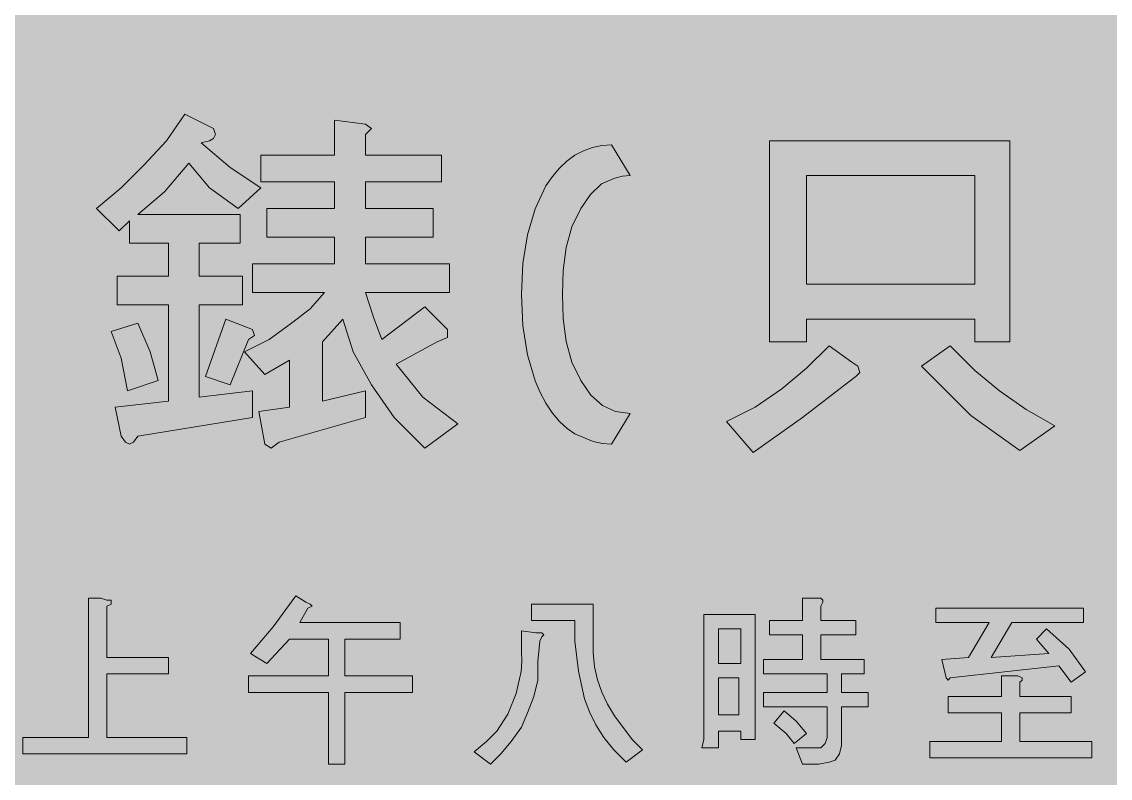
# Model space of a CAD drawing. Header units: metres. Extents: x 10 to 559, y 12 to 260.
# Drawn here: x 247.8 to 343.3, y 69.5 to 135.9 of the extents above; entities that cross this region are included whole.
import ezdxf

# ---------------------------------------------------------------- set-up
doc = ezdxf.new("R2010")
doc.units = ezdxf.units.M
doc.layers.add('FILL_BLACK_000000', color=7, linetype='Continuous', true_color=0x000000)
doc.layers.add('FILL_YELLOW_FFFF00', color=7, linetype='Continuous', true_color=0xffff00)

msp = doc.modelspace()

# ---------------------------------------------------------------- hatches: boundary and pattern name
at = {"layer": 'FILL_BLACK_000000', "true_color": 0x000000}
h = msp.add_hatch(color=7, dxfattribs=at)
h.dxf.hatch_style = 1
h.paths.add_polyline_path([(256.5, 121.32), (258.48, 123.3), (260.46, 125.46), (262.08, 127.8), (264.6, 126.54), (264.78, 126), (264.6, 125.64), (264.24, 125.46), (263.52, 125.28), (266.04, 123.12), (268.74, 121.32), (266.76, 119.52), (264.24, 121.32), (262.44, 123.48), (260.28, 120.96), (257.94, 118.98), (266.94, 118.98), (266.94, 116.46), (263.34, 116.46), (263.34, 113.58), (267.12, 113.58), (267.12, 111.06), (263.34, 111.06), (263.34, 102.96), (268.02, 103.5), (268.02, 101.16), (257.94, 99.54), (257.58, 99), (257.22, 98.82), (256.86, 99), (256.5, 99.54), (255.96, 102.06), (260.64, 102.6), (260.64, 111.06), (256.14, 111.06), (256.14, 113.58), (260.64, 113.58), (260.64, 116.46), (257.22, 116.46), (257.22, 118.44), (256.32, 117.54), (254.34, 119.52), (256.5, 121.32)])
h = msp.add_hatch(color=7, dxfattribs=at)
h.dxf.hatch_style = 1
h.paths.add_polyline_path([(275.22, 124.2), (275.22, 127.26), (277.92, 126.9), (278.46, 126.54), (277.92, 126), (277.92, 124.2), (284.58, 124.2), (284.58, 121.86), (277.92, 121.86), (277.92, 119.52), (283.86, 119.52), (283.86, 117), (277.92, 117), (277.92, 114.66), (285.3, 114.66), (285.3, 112.14), (277.92, 112.14), (278.64, 109.98), (279.36, 108), (283.14, 110.88), (285.12, 108.9), (285.12, 108.18), (284.22, 107.82), (280.62, 105.84), (282.96, 102.96), (286.02, 100.62), (283.14, 98.46), (280.44, 101.16), (278.46, 104.04), (276.84, 106.92), (275.94, 109.8), (274.14, 107.82), (274.14, 102.6), (277.92, 103.5), (277.92, 101.16), (270.36, 99), (269.64, 98.46), (269.1, 98.82), (268.56, 101.7), (271.26, 102.06), (271.26, 106.2), (269.1, 104.94), (267.3, 106.92), (269.46, 108), (271.44, 109.44), (273.06, 110.7), (274.32, 112.14), (268.02, 112.14), (268.02, 114.66), (275.22, 114.66), (275.22, 117), (269.28, 117), (269.28, 119.52), (275.22, 119.52), (275.22, 121.86), (268.74, 121.86), (268.74, 124.2), (275.22, 124.2)])
h = msp.add_hatch(color=7, dxfattribs=at)
h.dxf.hatch_style = 1
h.paths.add_polyline_path([(299.52, 98.82), (298.71, 98.88), (297.9, 99.07), (296.28, 99.72), (295.61, 100.19), (294.95, 100.8), (294.33, 101.54), (293.76, 102.42), (293.25, 103.35), (292.81, 104.37), (292.14, 106.65), (291.73, 109.2), (291.6, 111.96), (291.73, 114.69), (292.14, 117.2), (292.81, 119.48), (293.76, 121.5), (294.32, 122.33), (294.94, 123.05), (295.6, 123.67), (296.3, 124.18), (297.05, 124.58), (297.84, 124.87), (298.66, 125.04), (299.52, 125.1), (301.14, 122.4), (300.47, 122.34), (299.81, 122.17), (298.62, 121.68), (297.65, 120.73), (296.82, 119.52), (296.04, 117.91), (295.54, 116.08), (295.28, 114.08), (295.2, 111.96), (295.28, 109.84), (295.54, 107.84), (296.04, 106.01), (296.82, 104.4), (297.7, 103.11), (298.71, 102.22), (299.86, 101.69), (301.14, 101.52), (299.52, 98.82)])
h = msp.add_hatch(color=7, dxfattribs=at)
h.dxf.hatch_style = 1
h.paths.add_polyline_path([(334.44, 107.82), (331.38, 107.82), (331.38, 109.8), (316.62, 109.8), (316.62, 107.82), (313.38, 107.82), (313.38, 125.46), (334.44, 125.46), (334.44, 107.82)])
h.paths.add_polyline_path([(331.38, 122.4), (316.62, 122.4), (316.62, 112.86), (331.38, 112.86), (331.38, 122.4)], flags=16)
h = msp.add_hatch(color=7, dxfattribs=at)
h.dxf.hatch_style = 1
h.paths.add_polyline_path([(259.02, 106.92), (259.74, 104.4), (257.04, 103.5), (256.5, 106.38), (255.6, 108.72), (257.94, 109.44), (259.02, 106.92)])
h = msp.add_hatch(color=7, dxfattribs=at)
h.dxf.hatch_style = 1
h.paths.add_polyline_path([(265.68, 109.8), (268.02, 108.9), (268.2, 108.36), (267.66, 108), (266.04, 104.04), (263.88, 104.76), (265.68, 109.8)])
h = msp.add_hatch(color=7, dxfattribs=at)
h.dxf.hatch_style = 1
h.paths.add_polyline_path([(321.12, 105.66), (321.3, 105.12), (320.94, 104.76), (320.22, 104.22), (316.26, 101.16), (311.94, 98.1), (309.6, 100.8), (312.12, 102.06), (314.46, 103.68), (316.62, 105.48), (318.6, 107.46), (320.58, 106.02), (321.12, 105.66)])
h = msp.add_hatch(color=7, dxfattribs=at)
h.dxf.hatch_style = 1
h.paths.add_polyline_path([(331.38, 105.3), (333.54, 103.5), (335.88, 101.88), (338.4, 100.44), (335.34, 98.28), (331.02, 101.34), (326.7, 105.66), (329.22, 107.46), (331.38, 105.3)])
h = msp.add_hatch(color=7, dxfattribs=at)
h.dxf.hatch_style = 1
h.paths.add_polyline_path([(255.24, 85.14), (255.6, 85.14), (255.6, 84.78), (255.24, 84.6), (255.24, 80.1), (260.64, 80.1), (260.64, 78.66), (255.24, 78.66), (255.24, 73.08), (262.26, 73.08), (262.26, 71.64), (247.86, 71.64), (247.86, 73.08), (253.62, 73.08), (253.62, 85.32), (254.7, 85.32), (255.24, 85.14)])
h = msp.add_hatch(color=7, dxfattribs=at)
h.dxf.hatch_style = 1
h.paths.add_polyline_path([(269.82, 82.8), (271.8, 85.5), (272.7, 84.96), (273.06, 84.78), (273.24, 84.6), (272.88, 84.42), (272.16, 83.16), (280.98, 83.16), (280.98, 81.72), (276.12, 81.72), (276.12, 78.48), (282.06, 78.48), (282.06, 77.04), (276.12, 77.04), (276.12, 70.74), (274.68, 70.74), (274.68, 77.04), (267.66, 77.04), (267.66, 78.48), (274.68, 78.48), (274.68, 81.72), (271.26, 81.72), (269.28, 79.56), (267.84, 80.46), (269.82, 82.8)])
h = msp.add_hatch(color=7, dxfattribs=at)
h.dxf.hatch_style = 1
h.paths.add_polyline_path([(316.26, 82.08), (313.38, 82.08), (313.38, 83.34), (316.26, 83.34), (316.26, 85.32), (317.88, 85.32), (318.06, 85.14), (318.06, 84.96), (317.88, 84.6), (317.88, 83.34), (320.94, 83.34), (320.94, 82.08), (317.88, 82.08), (317.88, 79.92), (321.66, 79.92), (321.66, 78.66), (319.68, 78.66), (319.68, 77.04), (322.02, 77.04), (322.02, 75.78), (319.68, 75.78), (319.68, 72.36), (319.5, 71.64), (319.14, 71.1), (318.6, 70.92), (317.7, 70.74), (316.26, 70.74), (315.72, 72.18), (317.88, 72.18), (318.24, 72.54), (318.42, 73.08), (318.42, 75.78), (312.84, 75.78), (312.84, 77.04), (318.42, 77.04), (318.42, 78.66), (312.84, 78.66), (312.84, 79.92), (316.26, 79.92), (316.26, 82.08)])
h = msp.add_hatch(color=7, dxfattribs=at)
h.dxf.hatch_style = 1
h.paths.add_polyline_path([(297.9, 84.78), (297.9, 81.9), (297.89, 80.53), (298.02, 79.28), (298.28, 78.13), (298.67, 77.05), (299.17, 76.01), (299.78, 74.99), (301.32, 72.9), (302.22, 72), (300.78, 70.92), (299.7, 72), (298.82, 73.09), (298.12, 74.2), (297.57, 75.32), (297.15, 76.47), (296.6, 78.89), (296.28, 81.54), (296.28, 83.34), (292.5, 83.34), (292.5, 84.78), (297.9, 84.78)])
h = msp.add_hatch(color=7, dxfattribs=at)
h.dxf.hatch_style = 1
h.paths.add_polyline_path([(327.96, 84.42), (340.92, 84.42), (340.92, 83.16), (334.62, 83.16), (332.82, 80.1), (337.86, 80.46), (336.78, 81.72), (337.68, 82.62), (339.66, 80.82), (341.1, 78.84), (339.84, 77.94), (338.76, 79.38), (329.22, 78.3), (329.04, 78.12), (328.86, 78.3), (328.5, 79.92), (330.84, 80.1), (332.64, 83.16), (327.96, 83.16), (327.96, 84.42)])
h = msp.add_hatch(color=7, dxfattribs=at)
h.dxf.hatch_style = 1
h.paths.add_polyline_path([(310.86, 72.9), (310.86, 73.62), (308.88, 73.62), (308.88, 72.18), (307.44, 72.18), (307.62, 72.9), (307.62, 83.88), (312.12, 83.88), (312.12, 72.9), (310.86, 72.9)])
h.paths.add_polyline_path([(308.88, 82.62), (308.88, 79.56), (310.86, 79.56), (310.86, 82.62), (308.88, 82.62)], flags=16)
h.paths.add_polyline_path([(310.68, 78.3), (308.88, 78.3), (308.88, 75.06), (310.68, 75.06), (310.68, 78.3)], flags=16)
h = msp.add_hatch(color=7, dxfattribs=at)
h.dxf.hatch_style = 1
h.paths.add_polyline_path([(288.54, 72.72), (289.44, 73.62), (290.4, 75.12), (291.14, 76.95), (291.57, 78.88), (291.64, 79.79), (291.6, 80.64), (291.6, 82.44), (292.86, 82.26), (293.4, 82.26), (293.58, 82.08), (293.4, 81.9), (293.22, 81.54), (293.04, 79.74), (293.04, 78.12), (292.68, 76.68), (292.14, 75.24), (291.6, 73.98), (290.7, 72.72), (289.8, 71.64), (288.9, 70.74), (287.46, 71.82), (288.54, 72.72)])
h = msp.add_hatch(color=7, dxfattribs=at)
h.dxf.hatch_style = 1
h.paths.add_polyline_path([(327.42, 72.72), (333.72, 72.72), (333.72, 75.24), (329.04, 75.24), (329.04, 76.68), (333.72, 76.68), (333.72, 78.48), (335.16, 78.48), (335.52, 78.3), (335.52, 78.12), (335.34, 77.94), (335.34, 76.68), (339.84, 76.68), (339.84, 75.24), (335.34, 75.24), (335.34, 72.72), (341.64, 72.72), (341.64, 71.28), (327.42, 71.28), (327.42, 72.72)])
h = msp.add_hatch(color=7, dxfattribs=at)
h.dxf.hatch_style = 1
h.paths.add_polyline_path([(315.72, 74.52), (316.62, 73.44), (315.54, 72.54), (314.82, 73.44), (313.74, 74.34), (314.64, 75.42), (315.72, 74.52)])
at = {"layer": 'FILL_YELLOW_FFFF00', "true_color": 0xffff00}
h = msp.add_hatch(color=7, dxfattribs=at)
h.dxf.hatch_style = 1
h.paths.add_polyline_path([(553.87, 259.76), (555.21, 259.31), (556.42, 258.63), (557.46, 257.76), (558.3, 256.72), (558.92, 255.51), (559.31, 254.17), (559.44, 252.72), (559.44, 18.9), (559.4, 17.57), (559.29, 16.95), (559.08, 16.38), (558.41, 15.05), (557.46, 13.86), (556.32, 12.94), (555.08, 12.33), (553.76, 11.99), (552.42, 11.88), (17.46, 11.88), (16.12, 11.99), (14.81, 12.33), (13.56, 12.94), (12.42, 13.86), (11.48, 15.03), (10.8, 16.31), (10.4, 17.63), (10.26, 18.9), (10.26, 252.72), (10.4, 254.07), (10.8, 255.42), (11.48, 256.66), (12.42, 257.76), (13.52, 258.71), (14.76, 259.38), (16.11, 259.79), (17.46, 259.92), (552.42, 259.92), (553.87, 259.76)])

# ---------------------------------------------------------------- linework, layer by layer
at = {"layer": 'FILL_BLACK_000000', "lineweight": 0, "true_color": 0x000000}
for points in [[(256.5, 121.32), (258.48, 123.3), (260.46, 125.46), (262.08, 127.8), (264.6, 126.54), (264.78, 126), (264.6, 125.64), (264.24, 125.46), (263.52, 125.28), (266.04, 123.12), (268.74, 121.32), (266.76, 119.52), (264.24, 121.32), (262.44, 123.48), (260.28, 120.96), (257.94, 118.98), (266.94, 118.98), (266.94, 116.46), (263.34, 116.46), (263.34, 113.58), (267.12, 113.58), (267.12, 111.06), (263.34, 111.06), (263.34, 102.96), (268.02, 103.5), (268.02, 101.16), (257.94, 99.54), (257.58, 99), (257.22, 98.82), (256.86, 99), (256.5, 99.54), (255.96, 102.06), (260.64, 102.6), (260.64, 111.06), (256.14, 111.06), (256.14, 113.58), (260.64, 113.58), (260.64, 116.46), (257.22, 116.46), (257.22, 118.44), (256.32, 117.54), (254.34, 119.52)], [(275.22, 124.2), (275.22, 127.26), (277.92, 126.9), (278.46, 126.54), (277.92, 126), (277.92, 124.2), (284.58, 124.2), (284.58, 121.86), (277.92, 121.86), (277.92, 119.52), (283.86, 119.52), (283.86, 117), (277.92, 117), (277.92, 114.66), (285.3, 114.66), (285.3, 112.14), (277.92, 112.14), (278.64, 109.98), (279.36, 108), (283.14, 110.88), (285.12, 108.9), (285.12, 108.18), (284.22, 107.82), (280.62, 105.84), (282.96, 102.96), (286.02, 100.62), (283.14, 98.46), (280.44, 101.16), (278.46, 104.04), (276.84, 106.92), (275.94, 109.8), (274.14, 107.82), (274.14, 102.6), (277.92, 103.5), (277.92, 101.16), (270.36, 99), (269.64, 98.46), (269.1, 98.82), (268.56, 101.7), (271.26, 102.06), (271.26, 106.2), (269.1, 104.94), (267.3, 106.92), (269.46, 108), (271.44, 109.44), (273.06, 110.7), (274.32, 112.14), (268.02, 112.14), (268.02, 114.66), (275.22, 114.66), (275.22, 117), (269.28, 117), (269.28, 119.52), (275.22, 119.52), (275.22, 121.86), (268.74, 121.86), (268.74, 124.2)], [(299.52, 98.82), (298.71, 98.88), (297.9, 99.07), (296.28, 99.72), (295.61, 100.19), (294.95, 100.8), (294.33, 101.54), (293.76, 102.42), (293.25, 103.35), (292.81, 104.37), (292.14, 106.65), (291.73, 109.2), (291.6, 111.96), (291.73, 114.69), (292.14, 117.2), (292.81, 119.48), (293.76, 121.5), (294.32, 122.33), (294.94, 123.05), (295.6, 123.67), (296.3, 124.18), (297.05, 124.58), (297.84, 124.87), (298.66, 125.04), (299.52, 125.1), (301.14, 122.4), (300.47, 122.34), (299.81, 122.17), (298.62, 121.68), (297.65, 120.73), (296.82, 119.52), (296.04, 117.91), (295.54, 116.08), (295.28, 114.08), (295.2, 111.96), (295.28, 109.84), (295.54, 107.84), (296.04, 106.01), (296.82, 104.4), (297.7, 103.11), (298.71, 102.22), (299.86, 101.69), (301.14, 101.52)], [(334.44, 107.82), (331.38, 107.82), (331.38, 109.8), (316.62, 109.8), (316.62, 107.82), (313.38, 107.82), (313.38, 125.46), (334.44, 125.46)], [(331.38, 122.4), (316.62, 122.4), (316.62, 112.86), (331.38, 112.86)], [(259.02, 106.92), (259.74, 104.4), (257.04, 103.5), (256.5, 106.38), (255.6, 108.72), (257.94, 109.44)], [(265.68, 109.8), (268.02, 108.9), (268.2, 108.36), (267.66, 108), (266.04, 104.04), (263.88, 104.76)], [(321.12, 105.66), (321.3, 105.12), (320.94, 104.76), (320.22, 104.22), (316.26, 101.16), (311.94, 98.1), (309.6, 100.8), (312.12, 102.06), (314.46, 103.68), (316.62, 105.48), (318.6, 107.46), (320.58, 106.02)], [(331.38, 105.3), (333.54, 103.5), (335.88, 101.88), (338.4, 100.44), (335.34, 98.28), (331.02, 101.34), (326.7, 105.66), (329.22, 107.46)], [(255.24, 85.14), (255.6, 85.14), (255.6, 84.78), (255.24, 84.6), (255.24, 80.1), (260.64, 80.1), (260.64, 78.66), (255.24, 78.66), (255.24, 73.08), (262.26, 73.08), (262.26, 71.64), (247.86, 71.64), (247.86, 73.08), (253.62, 73.08), (253.62, 85.32), (254.7, 85.32)], [(269.82, 82.8), (271.8, 85.5), (272.7, 84.96), (273.06, 84.78), (273.24, 84.6), (272.88, 84.42), (272.16, 83.16), (280.98, 83.16), (280.98, 81.72), (276.12, 81.72), (276.12, 78.48), (282.06, 78.48), (282.06, 77.04), (276.12, 77.04), (276.12, 70.74), (274.68, 70.74), (274.68, 77.04), (267.66, 77.04), (267.66, 78.48), (274.68, 78.48), (274.68, 81.72), (271.26, 81.72), (269.28, 79.56), (267.84, 80.46)], [(316.26, 82.08), (313.38, 82.08), (313.38, 83.34), (316.26, 83.34), (316.26, 85.32), (317.88, 85.32), (318.06, 85.14), (318.06, 84.96), (317.88, 84.6), (317.88, 83.34), (320.94, 83.34), (320.94, 82.08), (317.88, 82.08), (317.88, 79.92), (321.66, 79.92), (321.66, 78.66), (319.68, 78.66), (319.68, 77.04), (322.02, 77.04), (322.02, 75.78), (319.68, 75.78), (319.68, 72.36), (319.5, 71.64), (319.14, 71.1), (318.6, 70.92), (317.7, 70.74), (316.26, 70.74), (315.72, 72.18), (317.88, 72.18), (318.24, 72.54), (318.42, 73.08), (318.42, 75.78), (312.84, 75.78), (312.84, 77.04), (318.42, 77.04), (318.42, 78.66), (312.84, 78.66), (312.84, 79.92), (316.26, 79.92)], [(297.9, 84.78), (297.9, 81.9), (297.89, 80.53), (298.02, 79.28), (298.28, 78.13), (298.67, 77.05), (299.17, 76.01), (299.78, 74.99), (301.32, 72.9), (302.22, 72), (300.78, 70.92), (299.7, 72), (298.82, 73.09), (298.12, 74.2), (297.57, 75.32), (297.15, 76.47), (296.6, 78.89), (296.28, 81.54), (296.28, 83.34), (292.5, 83.34), (292.5, 84.78)], [(327.96, 84.42), (340.92, 84.42), (340.92, 83.16), (334.62, 83.16), (332.82, 80.1), (337.86, 80.46), (336.78, 81.72), (337.68, 82.62), (339.66, 80.82), (341.1, 78.84), (339.84, 77.94), (338.76, 79.38), (329.22, 78.3), (329.04, 78.12), (328.86, 78.3), (328.5, 79.92), (330.84, 80.1), (332.64, 83.16), (327.96, 83.16)], [(310.86, 72.9), (310.86, 73.62), (308.88, 73.62), (308.88, 72.18), (307.44, 72.18), (307.62, 72.9), (307.62, 83.88), (312.12, 83.88), (312.12, 72.9)], [(288.54, 72.72), (289.44, 73.62), (290.4, 75.12), (291.14, 76.95), (291.57, 78.88), (291.64, 79.79), (291.6, 80.64), (291.6, 82.44), (292.86, 82.26), (293.4, 82.26), (293.58, 82.08), (293.4, 81.9), (293.22, 81.54), (293.04, 79.74), (293.04, 78.12), (292.68, 76.68), (292.14, 75.24), (291.6, 73.98), (290.7, 72.72), (289.8, 71.64), (288.9, 70.74), (287.46, 71.82)], [(308.88, 82.62), (308.88, 79.56), (310.86, 79.56), (310.86, 82.62)], [(327.42, 72.72), (333.72, 72.72), (333.72, 75.24), (329.04, 75.24), (329.04, 76.68), (333.72, 76.68), (333.72, 78.48), (335.16, 78.48), (335.52, 78.3), (335.52, 78.12), (335.34, 77.94), (335.34, 76.68), (339.84, 76.68), (339.84, 75.24), (335.34, 75.24), (335.34, 72.72), (341.64, 72.72), (341.64, 71.28), (327.42, 71.28)], [(310.68, 78.3), (308.88, 78.3), (308.88, 75.06), (310.68, 75.06)], [(315.72, 74.52), (316.62, 73.44), (315.54, 72.54), (314.82, 73.44), (313.74, 74.34), (314.64, 75.42)]]:
    msp.add_lwpolyline(points, close=True, dxfattribs=at)

doc.saveas('drawing.dxf')
